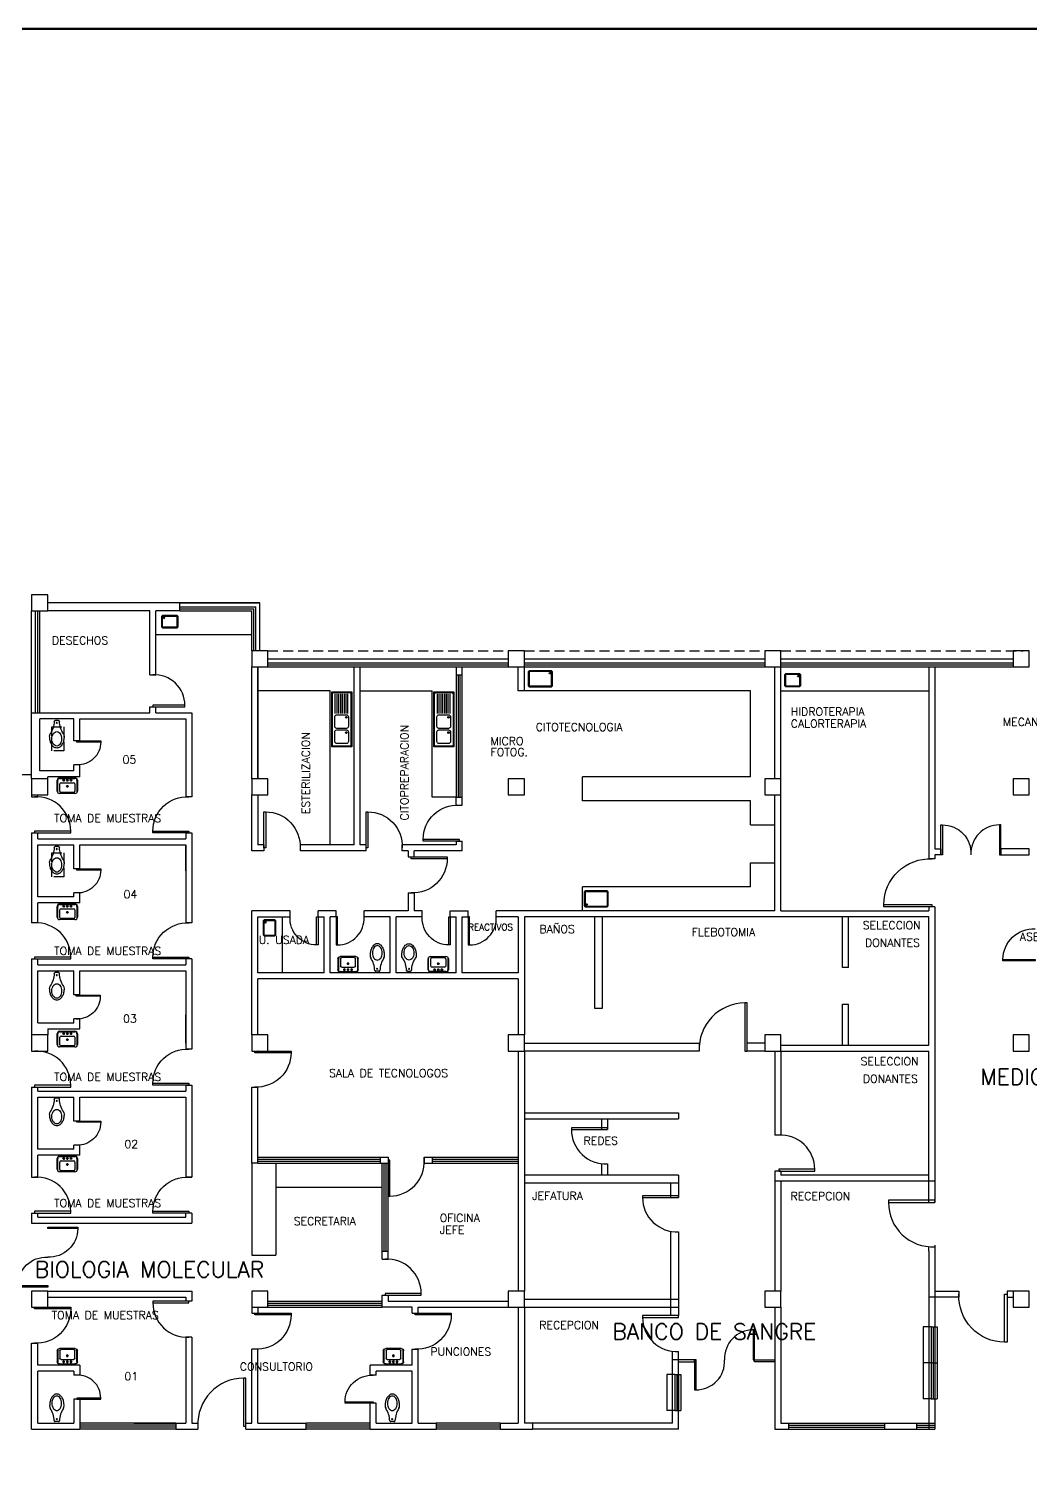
# Model space of a CAD drawing. Header units: metres. Extents: x 51 to 18146, y -212 to 18074.
# Drawn here: x 133.72 to 158.71, y 137.43 to 173.58 of the extents above; entities that cross this region are included whole.
import ezdxf

# ---------------------------------------------------------------- set-up
doc = ezdxf.new("R2010")
doc.units = ezdxf.units.M
doc.linetypes.add('HIDDEN', pattern=[0.375, 0.25, -0.125])
doc.layers.get('0').update_dxf_attribs({"color": 250})
for name, color, linetype in [('AY', 1, 'Continuous'), ('COL', 2, 'Continuous'), ('MU', 1, 'Continuous'), ('NO', 250, 'Continuous'), ('PA', 7, 'Continuous'), ('PU', 1, 'Continuous'), ('SA', 1, 'Continuous'), ('VE', 5, 'Continuous')]:
    doc.layers.add(name, color=color, linetype=linetype)
doc.layers.add('ZONAS', color=20, linetype='Continuous', lineweight=50)
doc.layers.get('0').freeze()
doc.styles.add('ROMANS', font='romans', dxfattribs={"height": 0.13})

# ---------------------------------------------------------------- blocks, each defined once
blk = doc.blocks.new('AS-28')
at = {"color": 0}
for points in [[(-0.201, 0.149), (-0.201, -0.121), (-0.176, -0.146), (0.174, -0.146), (0.199, -0.121), (0.199, 0.149), (0.174, 0.174), (-0.176, 0.174)], [(-0.181, 0.141), (-0.181, -0.112), (-0.168, -0.126), (0.165, -0.126), (0.179, -0.112), (0.179, 0.141), (0.165, 0.154), (-0.168, 0.154)]]:
    blk.add_lwpolyline(points, close=True, dxfattribs=at)
blk.add_circle((0.142, 0.115), 0.02, dxfattribs=at)
blk = doc.blocks.new('AS-26')
at = {"color": 0}
for points in [[(-301, 175), (-301, -175), (-276, -200), (274, -200), (299, -175), (299, 175), (274, 200), (-276, 200)], [(-281, 167), (-281, -167), (-268, -180), (265, -180), (279, -167), (279, 167), (265, 180), (-268, 180)]]:
    blk.add_lwpolyline(points, close=True, dxfattribs=at)
blk.add_circle((242, 140), 20, dxfattribs=at)
blk = doc.blocks.new('P-IZ')
at = {"color": 0}
blk.add_lwpolyline([(0.05, 1), (0.05, 0), (0, 0), (0, 1), (0.05, 1, -0.429311), (1, 0, -3.280951)], format="xyb", dxfattribs=at)
blk = doc.blocks.new('-COL40-')
at = {"color": 0}
blk.add_lwpolyline([(-0.2, 0.2), (-0.2, -0.2), (0.2, -0.2), (0.2, 0.2)], close=True, dxfattribs=at)
blk = doc.blocks.new('-MP')
at = {"color": 0}
for points in [[(-0.475, 0.5), (-0.475, 0), (-0.5, 0), (-0.5, 0.5), (-0.475, 0.5, -0.429311), (0, 0, -3.280951)], [(0.475, 0.5), (0.475, 0), (0.5, 0), (0.5, 0.5), (0.475, 0.5, 0.429311), (0, 0, 3.280951)]]:
    blk.add_lwpolyline(points, format="xyb", dxfattribs=at)
blk = doc.blocks.new('-MP1')
at = {"color": 0}
for points in [[(0.475, 0.5), (0.475, 0), (0.5, 0), (0.5, 0.5), (0.475, 0.5, 0.429311), (0, 0, 3.280951)], [(-0.475, -0.5), (-0.475, 0), (-0.5, 0), (-0.5, -0.5), (-0.475, -0.5, 0.429311), (0, 0, 3.280951)]]:
    blk.add_lwpolyline(points, format="xyb", dxfattribs=at)
blk = doc.blocks.new('P-DE')
at = {"color": 0}
blk.add_lwpolyline([(-0.05, 1), (-0.05, 0), (0, 0), (0, 1), (-0.05, 1, 0.429311), (-1, 0, 3.280951)], format="xyb", dxfattribs=at)
blk = doc.blocks.new('AS-00')
at = {"color": 0}
for p, q in [((-0.246, -0.098), (-0.246, 0.172)), ((-0.233, -0.135), (-0.233, 0.172)), ((-0.186, 0.232), (0.199, 0.232)), ((-0.186, 0.219), (0.199, 0.219)), ((-0.178, -0.103), (-0.178, 0.082)), ((-0.148, 0.112), (0.162, 0.112)), ((-0.053, 0.172), (-0.113, 0.172)), ((-0.083, 0.202), (-0.083, 0.142)), ((0.037, 0.172), (-0.023, 0.172)), ((0.037, 0.022), (-0.023, 0.022)), ((0.007, 0.202), (0.007, 0.142)), ((0.007, 0.052), (0.007, -0.008)), ((0.127, 0.172), (0.067, 0.172)), ((0.097, 0.202), (0.097, 0.142)), ((0.192, 0.082), (0.192, -0.103)), ((0.247, 0.172), (0.247, -0.135)), ((0.259, 0.172), (0.259, -0.098)), ((0.199, -0.158), (-0.186, -0.158)), ((0.162, -0.133), (-0.148, -0.133))]:
    blk.add_line(p, q, dxfattribs=at)
for centre in [(-0.083, 0.172), (0.007, 0.172), (0.007, 0.022), (0.097, 0.172)]:
    blk.add_circle(centre, 0.02, dxfattribs=at)
for centre, radius, start, end in [((-0.186, 0.172), 0.06, 90, 180), ((-0.186, 0.172), 0.0475, 90, 180), ((-0.148, 0.082), 0.03, 90, 180), ((0.162, 0.082), 0.03, 0, 90), ((0.199, 0.172), 0.06, 0, 90), ((0.199, 0.172), 0.0475, 0, 90), ((-0.186, -0.098), 0.06, 180, 270), ((-0.148, -0.103), 0.03, 180, 270), ((0.162, -0.103), 0.03, 270, 0), ((0.199, -0.098), 0.06, 270, 0)]:
    blk.add_arc(centre, radius, start, end, dxfattribs=at)
blk = doc.blocks.new('AS-14')
at = {"color": 0}
blk.add_line((-0.046, 0.483), (0.036, 0.483), dxfattribs=at)
for points in [[(-0.162, 0.158, 0.022879), (-0.17, 0.146, 0.128162), (-0.185, 0.088, 0.055069), (-0.173, -0.023, 0.068879), (-0.14, -0.11, 0.105724), (-0.079, -0.182, 0.165058), (-0.005, -0.207, 0.165058), (0.069, -0.182, 0.105724), (0.13, -0.11, 0.068879), (0.163, -0.023, 0.055069), (0.175, 0.088, 0.128162)], [(0.175, 0.088, 0.128162), (0.16, 0.146, 0.022879), (0.152, 0.158, 0.085166)]]:
    blk.add_lwpolyline(points, format="xyb", dxfattribs=at)
blk.add_lwpolyline([(-0.125, 0.023, 0.068446), (-0.116, -0.049, 0.080596), (-0.09, -0.105, 0.107056), (-0.047, -0.145, 0.138156), (-0.003, -0.158, 0.138156), (0.041, -0.145, 0.107056), (0.083, -0.105, 0.080596), (0.109, -0.049, 0.068446), (0.119, 0.023, 0.068446), (0.109, 0.095, 0.080596), (0.083, 0.151, 0.107056), (0.041, 0.191, 0.138156), (-0.003, 0.203, 0.138156), (-0.047, 0.191, 0.107056), (-0.09, 0.151, 0.080596), (-0.116, 0.095, 0.068446)], format="xyb", close=True, dxfattribs=at)
blk.add_circle((-0.002, 0.42), 0.0125, dxfattribs=at)
for centre, radius, start, end in [((-0.7, 0.487), 0.63, 327.6068, 357.4769), ((-0.046, 0.458), 0.025, 90, 177.4769), ((0.036, 0.458), 0.025, 2.5231, 90), ((0.69, 0.487), 0.63, 182.5231, 212.3932)]:
    blk.add_arc(centre, radius, start, end, dxfattribs=at)
blk = doc.blocks.new('Ventanilla')
at = {"layer": 'PA', "color": 15}
for p, q in [((-0.9, -0.095), (-0.9, 0.055)), ((0, -0.095), (0, 0.055))]:
    blk.add_line(p, q, dxfattribs=at)
at = {"layer": 'VE', "color": 15}
for p, q in [((-0.9, 0.055), (0, 0.055)), ((-0.9, 0), (0, 0)), ((-0.9, -0.04), (0, -0.04)), ((-0.9, -0.095), (0, -0.095)), ((-0.9, -0.095), (-0.9, -0.295)), ((-0.9, -0.295), (0, -0.295)), ((0, -0.095), (0, -0.295))]:
    blk.add_line(p, q, dxfattribs=at)

msp = doc.modelspace()

# ---------------------------------------------------------------- linework, layer by layer
at = {"layer": 'AY', "color": 0, "linetype": 'HIDDEN'}
for p, q in [((139.684, 158.047), (145.684, 158.047)), ((139.684, 158.047), (145.684, 158.047)), ((146.084, 158.047), (152.084, 158.047)), ((146.084, 158.047), (152.084, 158.047)), ((152.484, 158.047), (158.534, 158.047)), ((133.784, 154.947), (126.884, 154.947)), ((133.784, 154.947), (131.549, 154.947))]:
    msp.add_line(p, q, dxfattribs=at)
at = {"layer": 'MU', "color": 0}
for p, q in [((139.284, 158.447), (136.884, 158.447)), ((141.234, 157.047), (139.434, 157.047)), ((141.234, 153.197), (141.234, 157.047)), ((141.984, 157.047), (143.784, 157.047)), ((143.784, 154.393), (143.784, 157.047)), ((151.734, 157.047), (146.084, 157.047)), ((151.734, 157.047), (146.084, 157.047)), ((151.734, 154.897), (151.734, 157.047)), ((151.734, 154.897), (151.734, 157.047)), ((152.484, 157.047), (156.184, 157.047)), ((147.534, 154.297), (147.534, 154.897)), ((151.734, 154.897), (147.534, 154.897)), ((147.534, 154.297), (147.534, 154.897)), ((151.734, 154.897), (147.534, 154.897)), ((144.384, 154.393), (143.784, 154.393)), ((151.734, 154.297), (147.534, 154.297)), ((151.734, 154.297), (147.534, 154.297)), ((151.734, 153.697), (151.734, 154.297)), ((151.734, 153.697), (151.734, 154.297)), ((151.734, 153.697), (152.334, 153.697)), ((151.734, 153.697), (152.334, 153.697)), ((151.734, 152.747), (152.334, 152.747)), ((151.734, 152.147), (151.734, 152.747)), ((151.734, 152.147), (151.734, 152.747)), ((151.734, 152.747), (152.334, 152.747)), ((147.534, 151.547), (147.534, 152.147)), ((151.734, 152.147), (147.534, 152.147)), ((147.534, 151.547), (147.534, 152.147)), ((151.734, 152.147), (147.534, 152.147)), ((140.034, 151.397), (140.034, 149.997)), ((139.284, 145.247), (139.284, 142.947)), ((139.884, 145.247), (139.884, 142.947)), ((139.884, 144.647), (142.534, 144.647)), ((139.284, 142.947), (139.884, 142.947))]:
    msp.add_line(p, q, dxfattribs=at)
at = {"layer": 'NO'}
for p, q in [((147.838, 151.397), (147.838, 149.115)), ((148.038, 149.115), (148.038, 151.397)), ((154.031, 150.136), (154.031, 151.397)), ((154.181, 150.136), (154.181, 151.397)), ((154.181, 150.136), (154.031, 150.136)), ((147.838, 149.115), (148.038, 149.115)), ((154.031, 148.197), (154.031, 149.215)), ((154.031, 149.215), (154.181, 149.215)), ((154.181, 148.197), (154.181, 149.215)), ((146.084, 148.247), (150.451, 148.247)), ((150.451, 148.247), (150.451, 148.047)), ((152.084, 148.247), (151.651, 148.247)), ((150.451, 148.047), (146.084, 148.047)), ((152.084, 148.047), (151.651, 148.047)), ((146.084, 146.503), (149.934, 146.503)), ((149.934, 146.503), (149.934, 146.353)), ((146.084, 146.353), (149.934, 146.353)), ((148.009, 146.353), (148.009, 146.082)), ((148.159, 146.353), (148.159, 146.082)), ((148.009, 145.232), (148.009, 144.947)), ((148.159, 145.227), (148.159, 144.947)), ((149.934, 144.947), (146.084, 144.947)), ((149.934, 144.747), (146.084, 144.747)), ((149.734, 144.747), (149.734, 144.386)), ((149.934, 144.947), (149.934, 144.747)), ((149.934, 144.747), (149.934, 144.386)), ((149.734, 143.544), (149.734, 141.437)), ((149.934, 143.531), (149.934, 141.437)), ((146.084, 141.847), (149.934, 141.847)), ((146.084, 141.647), (149.934, 141.647))]:
    msp.add_line(p, q, dxfattribs=at)
at = {"layer": 'PA', "color": 0}
for p, q in [((139.484, 159.247), (134.184, 159.247)), ((137.484, 159.247), (134.184, 159.247)), ((137.484, 159.047), (137.484, 159.247)), ((136.734, 159.047), (134.184, 159.047)), ((136.734, 157.447), (136.734, 159.047)), ((136.884, 157.447), (136.884, 159.047)), ((137.484, 159.047), (136.884, 159.047)), ((139.284, 154.847), (139.284, 157.647)), ((139.284, 154.847), (139.284, 157.647)), ((139.434, 154.847), (139.434, 157.647)), ((139.434, 157.647), (139.434, 154.847)), ((141.834, 153.197), (141.834, 157.647)), ((141.834, 157.647), (141.984, 157.647)), ((141.834, 157.647), (141.984, 157.647)), ((141.984, 153.197), (141.984, 157.647)), ((144.384, 157.647), (144.384, 157.447)), ((144.384, 157.647), (144.534, 157.647)), ((144.534, 157.447), (144.534, 157.647)), ((145.934, 157.047), (145.934, 157.647)), ((146.084, 157.047), (146.084, 157.647)), ((152.334, 154.847), (152.334, 157.647)), ((152.334, 154.847), (152.334, 157.647)), ((152.484, 154.847), (152.484, 157.647)), ((152.484, 154.847), (152.484, 157.647)), ((156.184, 157.647), (156.184, 152.847)), ((156.184, 157.647), (156.334, 157.647)), ((156.334, 157.647), (156.334, 153.097)), ((136.734, 157.447), (136.884, 157.447)), ((144.384, 157.447), (144.534, 157.447)), ((146.084, 157.047), (145.934, 157.047)), ((136.734, 156.647), (136.884, 156.647)), ((136.734, 156.497), (136.734, 156.647)), ((136.884, 156.497), (136.884, 156.647)), ((133.784, 154.847), (133.784, 156.497)), ((133.784, 156.497), (136.734, 156.497)), ((133.784, 154.847), (133.784, 156.497)), ((134.834, 156.347), (133.984, 156.347)), ((133.984, 155.047), (133.984, 156.347)), ((134.834, 155.797), (134.834, 156.347)), ((134.984, 155.797), (134.984, 156.347)), ((134.984, 156.347), (137.634, 156.347)), ((136.884, 156.497), (137.784, 156.497)), ((137.634, 156.347), (137.634, 154.397)), ((137.784, 156.497), (137.784, 154.397)), ((137.634, 155.947), (137.634, 155.747)), ((134.984, 155.797), (134.834, 155.797)), ((134.984, 155.197), (134.834, 155.197)), ((134.834, 155.047), (134.834, 155.197)), ((134.984, 154.897), (134.984, 155.197)), ((134.834, 155.047), (133.984, 155.047)), ((134.184, 154.847), (134.184, 154.897)), ((134.984, 154.897), (134.184, 154.897)), ((137.634, 154.847), (137.634, 154.497)), ((137.784, 154.847), (137.784, 154.497)), ((133.784, 154.447), (133.784, 154.397)), ((133.784, 154.397), (133.934, 154.397)), ((133.934, 154.397), (133.934, 154.447)), ((137.784, 154.397), (137.634, 154.397)), ((139.284, 153.047), (139.284, 154.447)), ((139.434, 154.447), (139.434, 153.197)), ((144.384, 154.193), (144.384, 154.393)), ((144.384, 154.393), (144.534, 154.393)), ((144.534, 154.193), (144.534, 154.393)), ((152.334, 151.547), (152.334, 154.447)), ((152.334, 151.547), (152.334, 154.447)), ((152.484, 151.547), (152.484, 154.447)), ((152.484, 151.547), (152.484, 154.447)), ((144.384, 154.193), (144.534, 154.193)), ((133.784, 153.497), (133.934, 153.497)), ((133.784, 153.497), (133.784, 151.247)), ((133.934, 153.347), (133.934, 153.497)), ((133.934, 153.347), (137.634, 153.347)), ((137.634, 153.497), (137.784, 153.497)), ((137.634, 153.497), (137.634, 153.347)), ((137.784, 153.497), (137.784, 151.247)), ((133.934, 151.897), (133.934, 153.197)), ((133.934, 153.197), (134.834, 153.197)), ((134.834, 152.597), (134.834, 153.197)), ((134.984, 153.197), (137.634, 153.197)), ((134.984, 152.597), (134.984, 153.197)), ((137.634, 152.547), (137.634, 153.197)), ((137.634, 153.197), (137.634, 151.247)), ((139.584, 153.047), (139.284, 153.047)), ((139.584, 153.197), (139.434, 153.197)), ((139.584, 153.197), (139.584, 153.047)), ((141.834, 153.197), (140.484, 153.197)), ((140.484, 153.197), (140.484, 153.047)), ((142.134, 153.047), (140.484, 153.047)), ((142.134, 153.197), (141.984, 153.197)), ((142.134, 153.047), (142.134, 153.197)), ((143.034, 153.047), (143.034, 153.197)), ((144.384, 153.197), (143.034, 153.197)), ((143.184, 153.047), (143.034, 153.047)), ((143.184, 153.047), (143.184, 152.897)), ((144.534, 153.047), (143.334, 153.047)), ((143.334, 152.897), (143.334, 153.047)), ((144.384, 153.293), (144.384, 153.197)), ((144.384, 153.293), (144.534, 153.293)), ((144.534, 153.047), (144.534, 153.293)), ((156.334, 153.097), (156.484, 153.097)), ((156.334, 152.947), (156.334, 152.847)), ((156.484, 152.947), (156.334, 152.947)), ((156.484, 153.097), (156.484, 152.947)), ((158.684, 153.097), (157.984, 153.097)), ((157.984, 153.097), (157.984, 152.947)), ((157.984, 152.947), (158.684, 152.947)), ((158.684, 152.947), (158.684, 153.097)), ((134.984, 152.597), (134.834, 152.597)), ((143.184, 152.897), (143.334, 152.897)), ((156.334, 152.847), (156.184, 152.847)), ((137.634, 152.397), (137.634, 151.697)), ((134.834, 151.897), (133.934, 151.897)), ((134.834, 151.897), (134.834, 151.997)), ((134.984, 151.997), (134.834, 151.997)), ((134.984, 151.747), (134.984, 151.997)), ((143.184, 151.997), (143.184, 151.547)), ((143.184, 151.997), (143.334, 151.997)), ((143.334, 151.997), (143.334, 151.547)), ((133.934, 151.247), (133.934, 151.747)), ((134.984, 151.747), (133.934, 151.747)), ((137.634, 151.547), (137.634, 151.397)), ((140.234, 151.547), (139.284, 151.547)), ((139.284, 148.447), (139.284, 151.547)), ((140.234, 151.397), (140.234, 151.547)), ((140.934, 151.397), (140.934, 151.547)), ((141.384, 151.547), (140.934, 151.547)), ((141.384, 151.397), (141.384, 151.547)), ((143.184, 151.547), (142.084, 151.547)), ((142.084, 151.397), (142.084, 151.547)), ((143.534, 151.547), (143.334, 151.547)), ((143.534, 151.397), (143.534, 151.547)), ((144.234, 151.547), (144.684, 151.547)), ((144.234, 151.397), (144.234, 151.547)), ((144.684, 151.397), (144.684, 151.547)), ((144.684, 151.397), (144.684, 151.547)), ((145.384, 151.397), (145.384, 151.547)), ((152.334, 151.547), (145.384, 151.547)), ((152.334, 151.547), (146.076, 151.547)), ((152.484, 151.547), (156.184, 151.547)), ((156.184, 151.647), (156.184, 151.547)), ((156.334, 151.647), (156.184, 151.647)), ((156.334, 151.647), (156.334, 144.258)), ((133.934, 151.252), (133.784, 151.252)), ((137.784, 151.247), (137.634, 151.247)), ((139.434, 149.997), (139.434, 151.397)), ((139.434, 151.397), (140.234, 151.397)), ((140.934, 151.397), (141.084, 151.397)), ((141.084, 149.997), (141.084, 151.397)), ((141.384, 151.397), (141.234, 151.397)), ((141.234, 149.997), (141.234, 151.397)), ((142.734, 151.397), (142.084, 151.397)), ((142.734, 149.997), (142.734, 151.397)), ((142.884, 149.997), (142.884, 151.397)), ((143.534, 151.397), (142.884, 151.397)), ((144.234, 151.397), (144.384, 151.397)), ((144.384, 149.997), (144.384, 151.397)), ((144.534, 151.397), (144.684, 151.397)), ((144.534, 149.997), (144.534, 151.397)), ((145.934, 151.397), (145.384, 151.397)), ((145.934, 151.397), (145.934, 149.997)), ((145.934, 151.397), (145.934, 149.997)), ((146.084, 151.397), (146.084, 148.447)), ((150.934, 151.397), (146.084, 151.397)), ((146.084, 151.397), (146.084, 148.447)), ((150.934, 151.397), (146.084, 151.397)), ((156.184, 151.397), (150.934, 151.397)), ((156.184, 148.197), (156.184, 151.397)), ((133.784, 150.347), (133.934, 150.347)), ((133.784, 150.347), (133.784, 148.447)), ((133.934, 150.197), (133.934, 150.347)), ((133.934, 150.197), (137.634, 150.197)), ((137.634, 150.347), (137.634, 150.197)), ((137.784, 150.347), (137.634, 150.347)), ((137.784, 150.347), (137.784, 148.097)), ((133.934, 150.047), (134.834, 150.047)), ((133.934, 148.747), (133.934, 150.047)), ((134.834, 149.447), (134.834, 150.047)), ((134.984, 150.047), (137.634, 150.047)), ((134.984, 149.447), (134.984, 150.047)), ((137.634, 150.047), (137.634, 148.097)), ((141.084, 149.997), (139.434, 149.997)), ((141.234, 149.847), (139.434, 149.847)), ((139.434, 148.447), (139.434, 149.847)), ((145.934, 149.847), (141.084, 149.847)), ((142.734, 149.997), (141.234, 149.997)), ((144.384, 149.997), (142.884, 149.997)), ((145.934, 149.997), (144.534, 149.997)), ((145.934, 149.847), (145.934, 148.447)), ((145.934, 149.797), (145.934, 148.447)), ((134.984, 149.447), (134.834, 149.447)), ((133.934, 148.747), (134.834, 148.747)), ((134.834, 148.747), (134.834, 148.847)), ((134.984, 148.847), (134.834, 148.847)), ((134.984, 148.597), (134.984, 148.847)), ((137.634, 148.247), (137.634, 148.947)), ((134.186, 148.597), (134.186, 148.447)), ((134.186, 148.597), (134.984, 148.597)), ((137.784, 148.097), (137.634, 148.097)), ((145.934, 148.047), (145.934, 142.597)), ((145.934, 148.047), (145.934, 142.047)), ((146.084, 148.047), (146.084, 142.047)), ((152.334, 148.047), (152.334, 145.947)), ((152.484, 148.197), (156.184, 148.197)), ((152.484, 148.047), (156.184, 148.047)), ((152.484, 148.047), (152.484, 145.947)), ((156.184, 144.258), (156.184, 148.047)), ((146.084, 147.647), (146.084, 142.047)), ((137.634, 147.197), (137.784, 147.197)), ((137.634, 147.197), (137.634, 147.047)), ((137.784, 147.197), (137.784, 144.897)), ((133.784, 147.147), (133.934, 147.147)), ((133.784, 147.147), (133.784, 144.897)), ((133.934, 147.047), (133.934, 147.147)), ((133.934, 147.047), (137.634, 147.047)), ((133.934, 145.597), (133.934, 146.897)), ((133.934, 146.897), (134.834, 146.897)), ((134.834, 146.297), (134.834, 146.897)), ((134.984, 146.297), (134.984, 146.897)), ((134.984, 146.897), (137.634, 146.897)), ((137.634, 146.897), (137.634, 144.897)), ((139.284, 145.247), (139.284, 147.147)), ((139.284, 147.147), (139.434, 147.147)), ((139.434, 145.247), (139.434, 147.147)), ((134.984, 146.297), (134.834, 146.297)), ((137.634, 146.147), (137.634, 145.797)), ((137.784, 146.147), (137.784, 145.797)), ((152.484, 145.947), (152.334, 145.947)), ((134.834, 145.597), (133.934, 145.597)), ((134.984, 145.447), (133.934, 145.447)), ((133.934, 144.897), (133.934, 145.447)), ((134.984, 145.697), (134.834, 145.697)), ((134.834, 145.597), (134.834, 145.697)), ((134.984, 145.447), (134.984, 145.697)), ((142.484, 145.397), (142.484, 145.247)), ((142.484, 145.397), (142.684, 145.397)), ((142.684, 145.397), (142.684, 145.247)), ((143.585, 145.397), (143.585, 145.247)), ((143.585, 145.397), (143.785, 145.397)), ((143.785, 145.397), (143.785, 145.247)), ((139.434, 145.247), (139.284, 145.247)), ((142.484, 145.247), (142.684, 145.247)), ((143.585, 145.247), (143.785, 145.247)), ((152.334, 145.047), (152.334, 144.797)), ((152.484, 145.047), (152.334, 145.047)), ((152.484, 145.047), (152.484, 144.947)), ((133.784, 144.897), (133.934, 144.897)), ((137.634, 144.897), (137.784, 144.897)), ((137.784, 144.897), (137.634, 144.897)), ((152.334, 144.797), (152.334, 142.047)), ((156.334, 144.797), (152.334, 144.797)), ((156.184, 144.947), (152.484, 144.947)), ((152.484, 144.797), (152.484, 142.047)), ((133.784, 143.997), (133.934, 143.997)), ((133.784, 143.997), (133.784, 143.747)), ((133.934, 143.897), (133.934, 143.997)), ((137.784, 143.997), (137.634, 143.997)), ((137.634, 143.897), (137.634, 143.997)), ((137.784, 143.997), (137.784, 143.747)), ((133.784, 143.747), (137.784, 143.747)), ((133.934, 143.897), (137.634, 143.897)), ((156.334, 143.197), (156.334, 138.597)), ((142.534, 143.047), (142.684, 143.047)), ((142.534, 142.847), (142.534, 143.047)), ((142.534, 142.847), (142.684, 142.847)), ((142.684, 142.847), (142.684, 143.047)), ((156.184, 143.047), (156.184, 143.159)), ((156.184, 143.047), (156.184, 138.597)), ((145.934, 142.447), (145.934, 142.047)), ((134.184, 142.047), (137.784, 142.047)), ((134.184, 141.897), (137.634, 141.897)), ((137.634, 141.897), (137.634, 141.797)), ((137.784, 141.797), (137.634, 141.797)), ((137.784, 142.047), (137.784, 141.797)), ((142.534, 141.947), (142.684, 141.947)), ((142.534, 141.647), (142.534, 141.947)), ((142.684, 141.947), (142.684, 141.797)), ((142.684, 141.797), (145.684, 141.797)), ((156.934, 141.897), (156.184, 141.897)), ((156.334, 142.047), (156.934, 142.047)), ((156.934, 142.047), (156.934, 141.897)), ((158.134, 142.047), (158.134, 141.897)), ((158.284, 142.047), (158.134, 142.047)), ((158.134, 141.897), (158.284, 141.897)), ((139.284, 141.647), (139.284, 141.497)), ((139.284, 141.497), (139.434, 141.497)), ((139.434, 141.647), (139.434, 141.497)), ((143.284, 141.647), (142.534, 141.647)), ((143.284, 141.497), (143.284, 141.647)), ((143.284, 141.497), (143.434, 141.497)), ((143.434, 141.497), (143.434, 141.647)), ((143.434, 141.647), (145.684, 141.647)), ((145.934, 141.647), (145.934, 138.747)), ((146.084, 141.647), (146.084, 138.747)), ((146.084, 141.647), (146.084, 138.747)), ((152.334, 141.647), (152.334, 138.597)), ((152.484, 141.647), (152.484, 138.747)), ((133.784, 140.747), (133.934, 140.747)), ((133.784, 138.597), (133.784, 140.747)), ((133.934, 140.197), (133.934, 140.747)), ((137.634, 140.897), (137.634, 138.747)), ((137.784, 140.897), (137.634, 140.897)), ((137.784, 140.897), (137.784, 138.747)), ((133.784, 138.597), (133.784, 140.447)), ((139.434, 140.597), (139.284, 140.597)), ((139.284, 138.747), (139.284, 140.597)), ((139.434, 138.747), (139.434, 140.597)), ((143.284, 140.197), (143.284, 140.597)), ((143.284, 140.597), (143.434, 140.597)), ((143.434, 138.747), (143.434, 140.597)), ((149.784, 138.747), (149.784, 140.543)), ((149.934, 138.597), (149.934, 140.537)), ((134.984, 140.197), (133.934, 140.197)), ((134.834, 140.047), (133.934, 140.047)), ((133.934, 138.747), (133.934, 140.047)), ((134.834, 140.047), (134.834, 139.947)), ((134.984, 139.947), (134.834, 139.947)), ((134.984, 140.197), (134.984, 139.947)), ((142.234, 139.947), (142.234, 140.197)), ((143.284, 140.197), (142.234, 140.197)), ((142.384, 139.947), (142.234, 139.947)), ((142.384, 139.947), (142.384, 140.047)), ((143.284, 140.047), (142.384, 140.047)), ((143.284, 138.747), (143.284, 140.047)), ((134.984, 139.347), (134.834, 139.347)), ((134.834, 139.347), (134.834, 138.747)), ((134.984, 139.347), (134.984, 138.597)), ((142.384, 139.247), (142.234, 139.247)), ((142.234, 138.597), (142.234, 139.247)), ((142.384, 138.747), (142.384, 139.247)), ((133.784, 138.597), (133.934, 138.597)), ((133.784, 138.597), (134.984, 138.597)), ((133.934, 138.747), (134.834, 138.747)), ((136.334, 138.747), (137.534, 138.747)), ((137.384, 138.747), (137.634, 138.747)), ((137.384, 138.747), (137.384, 138.597)), ((137.384, 138.597), (137.934, 138.597)), ((137.784, 138.747), (137.934, 138.747)), ((137.934, 138.747), (137.934, 138.597)), ((137.934, 138.597), (137.934, 138.597)), ((139.134, 138.597), (139.134, 138.747)), ((139.134, 138.747), (139.284, 138.747)), ((139.134, 138.597), (140.634, 138.597)), ((139.434, 138.747), (140.634, 138.747)), ((140.634, 138.597), (140.634, 138.747)), ((142.234, 138.597), (143.884, 138.597)), ((142.384, 138.747), (143.284, 138.747)), ((143.434, 138.747), (143.884, 138.747)), ((143.884, 138.747), (143.884, 138.597)), ((145.484, 138.747), (145.484, 138.597)), ((145.484, 138.747), (145.934, 138.747)), ((145.484, 138.597), (146.284, 138.597)), ((145.934, 138.597), (146.284, 138.597)), ((146.284, 138.747), (146.084, 138.747)), ((146.284, 138.747), (146.084, 138.747)), ((146.284, 138.747), (146.284, 138.597)), ((149.784, 138.747), (148.684, 138.747)), ((149.934, 138.597), (148.684, 138.597)), ((152.334, 138.597), (152.684, 138.597)), ((152.484, 138.747), (152.684, 138.747)), ((152.684, 138.597), (152.684, 138.747)), ((155.084, 138.597), (155.084, 138.747)), ((155.084, 138.747), (155.884, 138.747)), ((155.084, 138.597), (155.884, 138.597)), ((155.884, 138.597), (155.884, 138.747))]:
    msp.add_line(p, q, dxfattribs=at)
at = {"layer": 'PA', "color": 15}
for centre in [(139.285, 148.196), (139.435, 148.046)]:
    msp.add_arc(centre, 0.0008, 90, 180, dxfattribs=at)
at = {"layer": 'SA', "color": 15}
for p, q in [((141.357, 156.974), (141.357, 156.481)), ((141.402, 156.974), (141.402, 156.481)), ((141.447, 156.974), (141.447, 156.481)), ((141.492, 156.974), (141.492, 156.481)), ((141.537, 156.974), (141.537, 156.481)), ((141.582, 156.974), (141.582, 156.481)), ((141.627, 156.974), (141.627, 156.481)), ((141.672, 156.974), (141.672, 156.481)), ((143.907, 156.974), (143.907, 156.481)), ((143.952, 156.974), (143.952, 156.481)), ((143.997, 156.974), (143.997, 156.481)), ((144.042, 156.974), (144.042, 156.481)), ((144.087, 156.974), (144.087, 156.481)), ((144.132, 156.974), (144.132, 156.481)), ((144.177, 156.974), (144.177, 156.481)), ((144.222, 156.974), (144.222, 156.481))]:
    msp.add_line(p, q, dxfattribs=at)
for points in [[(141.774, 155.644), (141.274, 155.644), (141.274, 157.021), (141.774, 157.021)], [(144.324, 155.644), (143.824, 155.644), (143.824, 157.021), (144.324, 157.021)]]:
    msp.add_lwpolyline(points, close=True, dxfattribs=at)
for points in [[(141.724, 155.664), (141.324, 155.664, -0.414214), (141.294, 155.694), (141.294, 156.971, -0.414214), (141.324, 157.001), (141.724, 157.001, -0.414214), (141.754, 156.971), (141.754, 155.694, -0.414214)], [(144.274, 155.664), (143.874, 155.664, -0.414214), (143.844, 155.694), (143.844, 156.971, -0.414214), (143.874, 157.001), (144.274, 157.001, -0.414214), (144.304, 156.971), (144.304, 155.694, -0.414214)], [(141.641, 156.107), (141.401, 156.107, -0.414214), (141.351, 156.157), (141.351, 156.397, -0.414214), (141.401, 156.447), (141.641, 156.447, -0.414214), (141.691, 156.397), (141.691, 156.157, -0.414214)], [(144.191, 156.107), (143.951, 156.107, -0.414214), (143.901, 156.157), (143.901, 156.397, -0.414214), (143.951, 156.447), (144.191, 156.447, -0.414214), (144.241, 156.397), (144.241, 156.157, -0.414214)], [(141.641, 155.73), (141.401, 155.73, -0.414214), (141.351, 155.78), (141.351, 156.02, -0.414214), (141.401, 156.07), (141.641, 156.07, -0.414214), (141.691, 156.02), (141.691, 155.78, -0.414214)], [(144.191, 155.73), (143.951, 155.73, -0.414214), (143.901, 155.78), (143.901, 156.02, -0.414214), (143.951, 156.07), (144.191, 156.07, -0.414214), (144.241, 156.02), (144.241, 155.78, -0.414214)]]:
    msp.add_lwpolyline(points, format="xyb", close=True, dxfattribs=at)
for centre in [(141.642, 156.382), (144.192, 156.382), (141.642, 156.004), (144.192, 156.004)]:
    msp.add_circle(centre, 0.02, dxfattribs=at)
at = {"layer": 'VE', "color": 0}
for p, q in [((137.484, 159.247), (139.484, 159.247)), ((137.484, 159.147), (139.384, 159.147)), ((137.484, 159.097), (139.334, 159.097)), ((139.334, 158.047), (139.334, 159.097)), ((139.384, 158.047), (139.384, 159.147)), ((139.484, 158.047), (139.484, 159.247)), ((133.784, 156.497), (133.784, 159.047)), ((133.884, 156.497), (133.884, 159.047)), ((133.934, 156.497), (133.934, 159.047)), ((133.984, 156.497), (133.984, 159.047)), ((137.484, 159.047), (139.284, 159.047)), ((139.284, 158.047), (139.284, 159.047)), ((139.284, 158.047), (139.284, 159.047)), ((139.334, 158.047), (139.334, 159.047)), ((139.384, 158.047), (139.384, 159.047)), ((139.484, 158.047), (139.484, 159.047)), ((139.684, 157.847), (145.684, 157.847)), ((139.684, 157.847), (145.684, 157.847)), ((139.684, 157.747), (145.684, 157.747)), ((139.684, 157.747), (145.684, 157.747)), ((139.684, 157.697), (145.684, 157.697)), ((139.684, 157.697), (145.684, 157.697)), ((139.684, 157.647), (145.684, 157.647)), ((139.684, 157.647), (145.684, 157.647)), ((146.084, 157.847), (152.084, 157.847)), ((146.084, 157.847), (152.084, 157.847)), ((146.084, 157.747), (152.084, 157.747)), ((146.084, 157.747), (152.084, 157.747)), ((146.084, 157.697), (152.084, 157.697)), ((146.084, 157.697), (152.084, 157.697)), ((146.084, 157.647), (152.084, 157.647)), ((146.084, 157.647), (152.084, 157.647)), ((152.484, 157.847), (158.284, 157.847)), ((152.484, 157.747), (158.284, 157.747)), ((152.484, 157.697), (158.284, 157.697)), ((152.484, 157.647), (156.184, 157.647)), ((156.334, 157.647), (158.284, 157.647)), ((144.384, 157.447), (144.384, 154.393)), ((144.434, 157.447), (144.434, 154.393)), ((144.484, 154.393), (144.484, 157.447)), ((144.534, 154.393), (144.534, 157.447)), ((139.434, 145.397), (142.484, 145.397)), ((143.584, 145.247), (143.584, 145.397)), ((143.785, 145.397), (145.934, 145.397)), ((139.434, 145.347), (142.484, 145.347)), ((139.434, 145.297), (142.484, 145.297)), ((139.434, 145.247), (142.484, 145.247)), ((142.534, 143.047), (142.534, 145.247)), ((142.584, 143.047), (142.584, 145.247)), ((142.634, 143.047), (142.634, 145.247)), ((142.684, 143.047), (142.684, 145.247)), ((143.785, 145.347), (145.934, 145.347)), ((143.785, 145.297), (145.934, 145.297)), ((143.785, 145.247), (145.934, 145.247)), ((139.684, 141.797), (142.534, 141.797)), ((139.684, 141.747), (142.534, 141.747)), ((139.684, 141.697), (142.534, 141.697)), ((139.684, 141.647), (142.534, 141.647)), ((150.334, 140.331), (149.784, 140.331)), ((150.334, 140.281), (150.334, 140.331)), ((151.834, 140.331), (152.334, 140.331)), ((151.834, 140.281), (151.834, 140.331)), ((149.934, 140.281), (150.334, 140.281)), ((152.334, 140.281), (151.834, 140.281)), ((137.384, 138.747), (134.984, 138.747)), ((137.384, 138.697), (134.984, 138.697)), ((137.384, 138.647), (134.984, 138.647)), ((137.384, 138.597), (134.984, 138.597)), ((142.234, 138.747), (140.634, 138.747)), ((142.234, 138.697), (140.634, 138.697)), ((142.234, 138.647), (140.634, 138.647)), ((142.234, 138.597), (140.634, 138.597)), ((145.484, 138.747), (143.884, 138.747)), ((145.484, 138.697), (143.884, 138.697)), ((145.484, 138.647), (143.884, 138.647)), ((145.484, 138.597), (143.884, 138.597)), ((148.684, 138.747), (146.284, 138.747)), ((148.684, 138.597), (146.284, 138.597)), ((152.684, 138.747), (155.084, 138.747)), ((152.684, 138.697), (155.084, 138.697)), ((152.684, 138.647), (155.084, 138.647)), ((152.684, 138.597), (155.084, 138.597)), ((155.884, 138.747), (156.334, 138.747)), ((155.884, 138.697), (156.334, 138.697)), ((155.884, 138.647), (156.334, 138.647)), ((155.884, 138.597), (156.334, 138.597))]:
    msp.add_line(p, q, dxfattribs=at)
at = {"layer": 'VE', "color": 15, "linetype": 'HIDDEN'}
for points in [[(134.284, 156.147), (134.584, 156.147), (134.584, 155.547), (134.284, 155.547)], [(134.284, 152.997), (134.584, 152.997), (134.584, 152.397), (134.284, 152.397)]]:
    msp.add_lwpolyline(points, close=True, dxfattribs=at)
at = {"layer": 'ZONAS', "color": 8, "lineweight": 140}
msp.add_lwpolyline([(164.377, 112.847), (129.348, 112.847), (129.348, 173.584), (164.377, 173.584)], close=True, dxfattribs=at)

# ---------------------------------------------------------------- block references
at = {"layer": 'COL', "color": 0}
for p in [(133.984, 159.247), (133.984, 159.247), (139.484, 157.847), (139.484, 157.847), (145.884, 157.847), (145.884, 157.847), (152.284, 157.847), (152.284, 157.847), (158.484, 157.847), (133.984, 154.647), (133.984, 154.647), (139.484, 154.647), (139.484, 154.647), (145.884, 154.647), (145.884, 154.647), (152.284, 154.647), (152.284, 154.647), (158.484, 154.647), (133.984, 148.247), (133.984, 148.247), (139.484, 148.247), (145.884, 148.247), (145.884, 148.247), (152.284, 148.247), (152.284, 148.247), (158.484, 148.247), (133.984, 141.847), (133.984, 141.847), (139.484, 141.847), (139.484, 141.847), (145.884, 141.847), (145.884, 141.847), (152.284, 141.847), (158.484, 141.847)]:
    msp.add_blockref('-COL40-', p, dxfattribs=at)
at = {"layer": 'NO', "rotation": 270}
for p in [(156.334, 140.259), (149.934, 139.068), (156.334, 139.359)]:
    msp.add_blockref('Ventanilla', p, dxfattribs=at)
at = {"layer": 'PU', "color": 0}
for name, p, xscale, yscale, zscale, rotation in [('P-IZ', (136.809, 156.647), -0.8000019999999999, 0.8000019999999999, 0.8000019999999999, 270), ('P-IZ', (134.909, 155.797), 0.6000001000000001, 0.6000001000000001, 0.6000001000000001, 270), ('P-DE', (133.859, 153.497), 0.9, 0.9, 0.9, 270), ('P-DE', (137.709, 153.497), -0.9, 0.9, 0.9, 90), ('P-IZ', (144.459, 153.293), 0.9, 0.9, 0.9, 90), ('P-IZ', (134.909, 152.597), 0.6000001000000001, 0.6000001000000001, 0.6000001000000001, 270), ('P-DE', (143.259, 152.897), -0.9, 0.9, 0.9, 270), ('P-IZ', (156.259, 151.647), 1.199999999999999, 1.199999999999999, 1.199999999999999, 90), ('P-DE', (133.859, 150.347), 0.9, 0.9, 0.9, 270), ('P-DE', (137.709, 150.347), -0.9, 0.9, 0.9, 90), ('P-IZ', (140.934, 151.397), 0.7000000000000001, 0.7000000000000001, 0.7000000000000001, 180), ('P-IZ', (141.384, 151.397), -0.7000000000000001, 0.7000000000000001, 0.7000000000000001, 180), ('P-IZ', (144.234, 151.397), 0.7000000000000001, 0.7000000000000001, 0.7000000000000001, 180), ('P-IZ', (144.684, 151.397), -0.7000000000000001, 0.7000000000000001, 0.7000000000000001, 180), ('P-IZ', (158.834, 150.297), 0.8, 0.8, 0.8, 90), ('P-IZ', (134.898, 149.446), 0.6000001000000001, 0.6000001000000001, 0.6000001000000001, 270), ('P-DE', (133.859, 147.147), 0.9, 0.9, 0.9, 270), ('P-DE', (137.709, 147.197), -0.9, 0.9, 0.9, 90), ('P-DE', (139.359, 148.047), -0.9, 0.9, 0.9, 270), ('P-IZ', (134.909, 146.297), 0.6000001000000001, 0.6000001000000001, 0.6000001000000001, 270), ('P-DE', (148.159, 146.127), 0.9, 0.9, 0.9, 90), ('P-IZ', (152.434, 145.047), -0.9, 0.9, 0.9, 270), ('P-DE', (142.684, 145.322), 0.9, 0.9, 0.9, 180), ('P-DE', (133.859, 143.997), 0.9, 0.9, 0.9, 270), ('P-DE', (137.709, 143.997), -0.9, 0.9, 0.9, 90), ('P-DE', (149.934, 144.431), 0.9, 0.9, 0.9, 90), ('P-DE', (156.334, 144.316), 1.159896594807888, 1.159896594807888, 1.159896594807888, 90), ('-MP1', (134.184, 142.897), -1.5, 1.5, 1.5, 270), ('P-DE', (142.609, 141.945), 0.9, 0.9, 0.9, 270), ('P-DE', (137.709, 141.797), 0.9, 0.9, 0.9, 90), ('P-IZ', (158.134, 141.972), 1.199700000000011, 1.199700000000011, 1.199700000000011, 180), ('P-DE', (133.859, 141.647), -0.9, 0.9, 0.9, 270), ('P-DE', (139.359, 141.497), -0.9, 0.9, 0.9, 270), ('P-DE', (143.359, 141.497), -0.9, 0.9, 0.9, 270), ('P-DE', (149.934, 141.437), 0.9, 0.9, 0.9, 90), ('P-IZ', (134.909, 139.347), -0.6000001000000001, 0.6000001000000001, 0.6000001000000001, 270), ('P-IZ', (142.309, 139.247), 0.7000000000000001, 0.7000000000000001, 0.7000000000000001, 90)]:
    msp.add_blockref(name, p, dxfattribs=dict(at, xscale=xscale, yscale=yscale, zscale=zscale, rotation=rotation))
for name, p, xscale, yscale, zscale in [('P-DE', (139.584, 153.122), -0.9, 0.9, 0.9), ('P-DE', (142.134, 153.122), -0.9, 0.9, 0.9), ('P-DE', (151.651, 148.047), 1.199999999999999, 1.199999999999999, 1.199999999999999), ('-MP1', (151.084, 140.331), 1.5, 1.5, 1.5), ('P-DE', (139.134, 138.672), 1.199999999999999, 1.199999999999999, 1.199999999999999)]:
    msp.add_blockref(name, p, dxfattribs=dict(at, xscale=xscale, yscale=yscale, zscale=zscale))
at = {"layer": 'PU', "color": 15, "xscale": 1.5, "yscale": 1.5, "zscale": 1.5}
msp.add_blockref('-MP', (157.234, 152.947), dxfattribs=at)
at = {"layer": 'SA', "color": 0, "xscale": -1}
for name, p in [('AS-28', (137.231, 158.76)), ('AS-14', (134.408, 155.824)), ('AS-14', (134.408, 152.674)), ('AS-14', (134.408, 149.524)), ('AS-14', (134.408, 146.384))]:
    msp.add_blockref(name, p, dxfattribs=at)
at = {"layer": 'SA', "color": 0, "xscale": 0.001, "yscale": 0.001, "zscale": 0.001}
msp.add_blockref('AS-26', (146.484, 157.347), dxfattribs=at)
msp.add_blockref('AS-26', (146.484, 157.347), dxfattribs=at)
at = {"layer": 'SA', "color": 0}
msp.add_blockref('AS-28', (152.784, 157.297), dxfattribs=at)
at = {"layer": 'SA', "color": 15}
for p in [(134.667, 154.639), (134.667, 151.489), (134.667, 148.307), (134.667, 145.189)]:
    msp.add_blockref('AS-00', p, dxfattribs=at)
at = {"layer": 'SA', "color": 0, "xscale": 0.001, "yscale": 0.001, "zscale": 0.001, "rotation": 180}
msp.add_blockref('AS-26', (147.879, 151.847), dxfattribs=at)
msp.add_blockref('AS-26', (147.879, 151.847), dxfattribs=at)
at = {"layer": 'SA', "color": 0}
for name, p, rotation in [('AS-28', (139.734, 151.123), 90), ('AS-14', (142.409, 150.521), 180), ('AS-14', (134.408, 139.269), 180), ('AS-14', (142.784, 139.269), 180)]:
    msp.add_blockref(name, p, dxfattribs=dict(at, rotation=rotation))
at = {"layer": 'SA', "color": 0, "xscale": -1, "rotation": 180}
msp.add_blockref('AS-14', (143.209, 150.521), dxfattribs=at)
at = {"layer": 'SA', "color": 15, "xscale": -1, "rotation": 180}
for p in [(141.676, 150.25), (134.667, 140.454), (142.809, 140.454)]:
    msp.add_blockref('AS-00', p, dxfattribs=at)
at = {"layer": 'SA', "color": 15, "rotation": 180}
msp.add_blockref('AS-00', (143.942, 150.25), dxfattribs=at)

# ---------------------------------------------------------------- texts
at = {"layer": 'NO', "color": 0, "style": 'ROMANS'}
for s, height, p in [('DESECHOS', 0.2, (134.289, 158.206)), ('HIDROTERAPIA', 0.2, (152.736, 156.426)), ('CITOTECNOLOGIA', 0.2, (146.368, 156.042)), ('CALORTERAPIA', 0.2, (152.736, 156.126)), ('MECANOTERAPIA', 0.2, (158.032, 156.168)), ('MICRO', 0.2, (145.24, 155.69)), ('FOTOG.', 0.2, (145.24, 155.416)), ('05', 0.2, (136.054, 155.229)), ('TOMA DE MUESTRAS', 0.2, (134.345, 153.765)), ('04', 0.2, (136.078, 151.863)), ('REACTIVOS', 0.16, (144.682, 151.062)), ('BAÑOS', 0.2, (146.461, 150.994)), ('SELECCION', 0.2, (154.531, 151.089)), ('U. USADA', 0.2, (139.452, 150.724)), ('FLEBOTOMIA', 0.2, (150.262, 150.917)), ('DONANTES', 0.2, (154.589, 150.652)), ('ASEO', 0.2, (158.454, 150.803)), ('TOMA DE MUESTRAS', 0.2, (134.345, 150.448)), ('03', 0.2, (136.066, 148.756)), ('SELECCION', 0.2, (154.479, 147.69)), ('SALA DE TECNOLOGOS', 0.2, (141.207, 147.396)), ('MEDICINA FISICA', 0.4, (157.47, 147.199)), ('TOMA DE MUESTRAS', 0.2, (134.345, 147.298)), ('DONANTES', 0.2, (154.537, 147.253)), ('02', 0.2, (136.099, 145.621)), ('REDES', 0.2, (147.564, 145.706)), ('TOMA DE MUESTRAS', 0.2, (134.345, 144.148)), ('JEFATURA', 0.2, (146.277, 144.328)), ('RECEPCION', 0.2, (152.73, 144.323)), ('OFICINA', 0.2, (143.971, 143.776)), ('SECRETARIA', 0.2, (140.325, 143.695)), ('JEFE', 0.2, (143.971, 143.476)), ('BIOLOGIA MOLECULAR', 0.4, (133.865, 142.39)), ('TOMA DE MUESTRAS', 0.2, (134.283, 141.347)), ('RECEPCION', 0.2, (146.456, 141.1)), ('BANCO DE SANGRE', 0.4, (148.281, 140.836)), ('PUNCIONES', 0.2, (143.739, 140.436)), ('01', 0.2, (136.099, 139.822)), ('CONSULTORIO', 0.2, (138.981, 140.061))]:
    msp.add_text(s, height=height, dxfattribs=at).set_placement(p)
for s, p in [('ESTERILIZACION', (140.726, 153.965)), ('CITOPREPARACION', (143.191, 153.807))]:
    msp.add_text(s, height=0.2, rotation=90, dxfattribs=at).set_placement(p)

doc.saveas('drawing.dxf')
